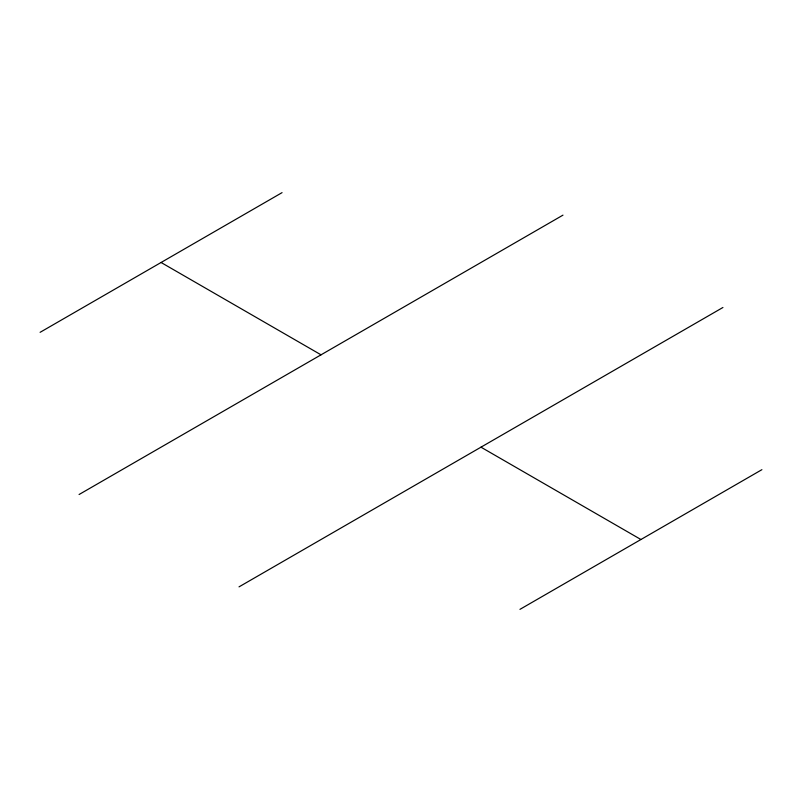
<?xml version="1.0" encoding="UTF-8"?>
<svg xmlns="http://www.w3.org/2000/svg" width="802" height="802" viewBox="0 0 802 802"><rect width="100%" height="100%" fill="white"/><g stroke="black" fill="none" stroke-linecap="round" stroke-linejoin="round"><path stroke-width="1.2" d="M40.1 332.329L282.053 192.64M79.077 494.513L562.974 215.136M239.026 586.863L722.923 307.487M519.947 609.36L761.9 469.671M161.072 262.485L321.021 354.825M480.979 447.175L640.928 539.515"/></g></svg>
